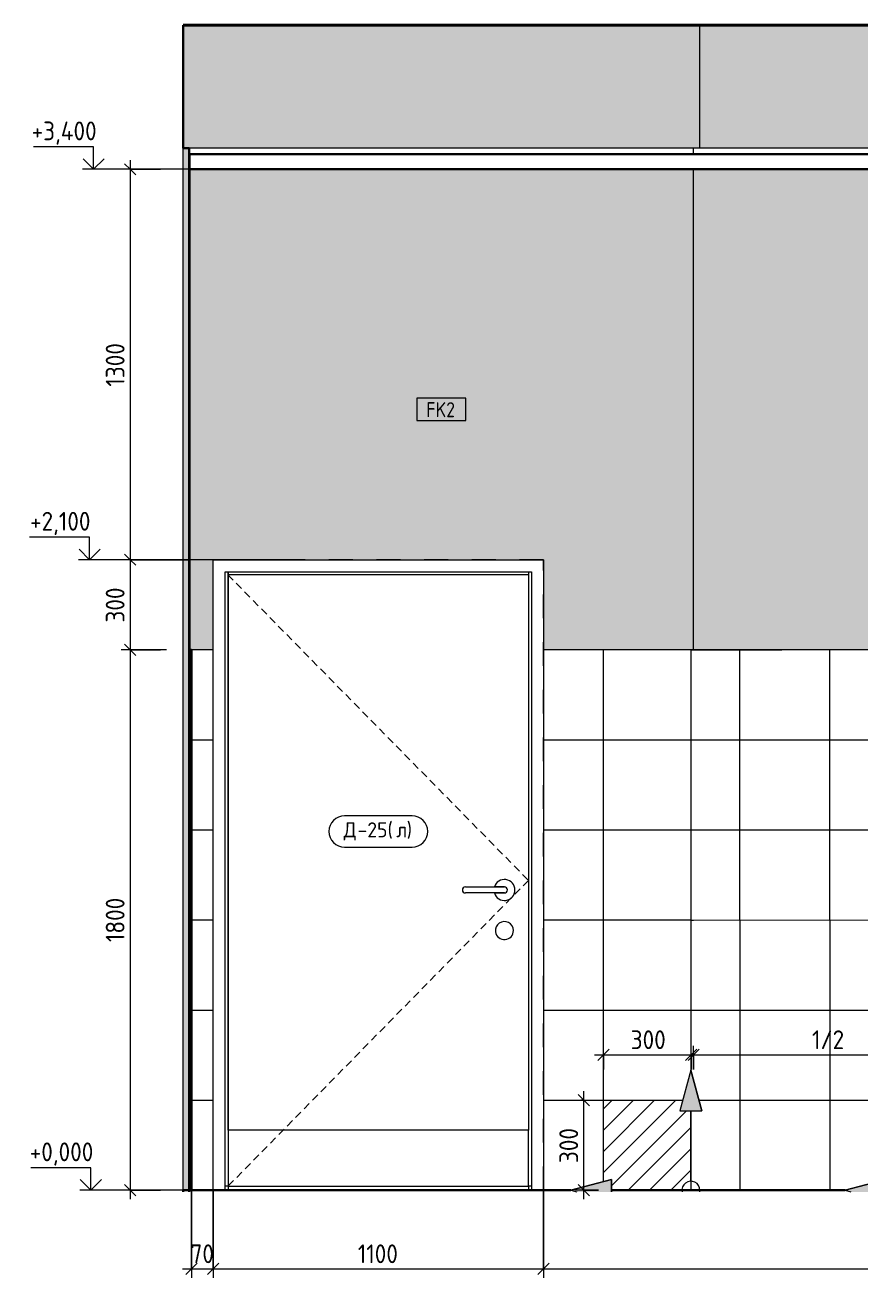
# Model space of a CAD drawing. Header units: millimetres. Extents: x 39286 to 136192, y -1987 to 27400.
# Drawn here: x 92008 to 94788, y -292 to 3880 of the extents above; entities that cross this region are included whole.
import ezdxf

# ---------------------------------------------------------------- set-up
doc = ezdxf.new("R2010")
doc.units = ezdxf.units.MM
doc.linetypes.add('200_ШТРИХ__ш1_п0_6_', pattern=[40, 25, -15])
doc.linetypes.add('Штрих', pattern=[158.75, 79.375, -79.375])
for name, color, linetype, lineweight in [('A-ANNO-DIMS', 7, 'Continuous', 9), ('A-ANNO-DIMS-25', 7, 'Continuous', 9), ('A-DETL', 7, 'Continuous', 9), ('A-DETL-GENF', 7, 'Continuous', 9), ('A-DOOR', 7, 'Continuous', 9), ('A-DOOR-3', 7, 'Штрих', 9), ('A-DOOR-4', 7, '200_ШТРИХ__ш1_п0_6_', 9), ('A-DOOR-FRAM-1', 7, 'Continuous', 9), ('A-DOOR-IDEN', 7, 'Continuous', 9), ('A-WALL', 7, 'Continuous', 9), ('A-WALL-IDEN', 7, 'Continuous', 9), ('A-WALL-PATT', 7, 'Continuous', 9), ('G-ANNO-DIMS', 7, 'Continuous', 9), ('G-ANNO-DIMS-1', 7, 'Continuous', 20), ('I-WALL', 7, 'Continuous', 9)]:
    doc.layers.add(name, color=color, linetype=linetype, lineweight=lineweight)
for name, color, linetype, lineweight, true_color in [('A-CLNG-FNSH-1', 7, 'Continuous', 30, 0x3c3c3c), ('A-DETL-GENF-2', 7, 'Continuous', 9, 0x004000), ('A-FLOR-1', 7, 'Continuous', 9, 0x787878), ('A-FLOR-FNSH-1', 7, 'Continuous', 40, 0x3c3c3c), ('A-FLOR-FNSH-2', 7, 'Continuous', 30, 0x3c3c3c), ('A-WALL-4', 7, 'Continuous', 30, 0x3c3c3c), ('A-WALL-FNSH-3', 7, 'Continuous', 30, 0x3c3c3c), ('I-WALL-1', 7, 'Continuous', 9, 0x787878)]:
    doc.layers.add(name, color=color, linetype=linetype, lineweight=lineweight, true_color=true_color)
doc.styles.add('GOST Common_5', font='GOST_Common.ttf', dxfattribs={"width": 0.9, "height": 50})
doc.styles.add('GOST Common_6', font='GOST_Common.ttf', dxfattribs={"height": 50})
doc.styles.add('ISOCPEUR_2', font='isocpeur.ttf', dxfattribs={"width": 0.9, "height": 62.5})
doc.dimstyles.new('ISO-2_5_0_9К_БОЛЬШОЙ', dxfattribs={"dimscale": 304.8, "dimtxt": 62.248823, "dimasz": 0.123031, "dimexe": 0.098425, "dimexo": 0.246063, "dimgap": 0, "dimtad": 1, "dimdec": 0, "dimrnd": 10, "dimzin": 0, "dimdsep": 46, "dimtxsty": 'ISOCPEUR_2', "dimblk1": 'OBLIQUE', "dimblk2": 'OBLIQUE', "dimsah": 1, "dimcen": 0.09, "dimdle": 0.098425, "dimazin": 0, "dimtfac": 1, "dimtdec": 4, "dimtix": 1, "dimtmove": 0, "dimatfit": 3, "dimfxl": 1, "dimtvp": 1, "dimtolj": 1, "dimtzin": 0, "dimarcsym": 2})
doc.dimstyles.new('ISO-2_5_0_9К_БОЛЬШОЙ_округление', dxfattribs={"dimscale": 304.8, "dimtxt": 62.248823, "dimasz": 0.123031, "dimexe": 0.098425, "dimexo": 0, "dimgap": 0, "dimtad": 1, "dimdec": 0, "dimrnd": 10, "dimzin": 0, "dimdsep": 46, "dimtxsty": 'ISOCPEUR_2', "dimblk1": 'OBLIQUE', "dimblk2": 'OBLIQUE', "dimsah": 1, "dimcen": 0.09, "dimdle": 0.098425, "dimazin": 0, "dimtfac": 1, "dimtdec": 4, "dimtix": 1, "dimtmove": 0, "dimatfit": 3, "dimfxl": 1, "dimtvp": 1, "dimtolj": 1, "dimtzin": 0, "dimarcsym": 2})
pattern_1 = [(90.034, (94688.5, -0.1), (-300, -0.178), []), (180.034, (94688.5, -0.1), (0.178, -300), [])]

# ---------------------------------------------------------------- blocks, each defined once
blk = doc.blocks.new('110_Дверь_СКБ_1Ст_Внутренняя1 - Д-12 EIW 1100x2100h_кладовые _все__ коридор _между помещениями блока столовой__ моечные _все_-32936079-Развертка 1_38-4')
at = {"layer": 'A-DOOR'}
for p, q in [((-19370, 2050), (-20370, 2050)), ((-20370, 200), (-20370, 2050)), ((-19370, 2050), (-19370, 200)), ((-19580, 1010), (-19450, 1010)), ((-19450, 1010), (-19483.5, 1010)), ((-19450, 990), (-19580, 990)), ((-19483.5, 990), (-19450, 990)), ((-19370, 200), (-20370, 200)), ((-20370, 200), (-20370, 14)), ((-19370, 14), (-19370, 200)), ((-20370, 14), (-19370, 14))]:
    blk.add_line(p, q, dxfattribs=at)
for centre, radius, start, end in [((-19580, 1000), 10, 90, 270), ((-19450, 1000), 35, 0, 163.3985), ((-19450, 1000), 10, 270, 90), ((-19450, 1000), 10, 270, 90), ((-19450, 1000), 35, 196.6015, 0), ((-19450, 865), 30, 0, 188.1699), ((-19450, 865), 30, 188.1699, 0)]:
    blk.add_arc(centre, radius, start, end, dxfattribs=at)
at = {"layer": 'A-DOOR-3'}
for p, q in [((-19320, 2100), (-20420, 2100)), ((-20420, 0), (-20420, 2100)), ((-19320, 2100), (-20420, 2100)), ((-20420, 0), (-20420, 2100)), ((-19320, 0), (-19320, 2100)), ((-19320, 0), (-19320, 2100))]:
    blk.add_line(p, q, dxfattribs=at)
at = {"layer": 'A-DOOR-4'}
for p, q in [((-20371.4, 2050), (-19370, 1032)), ((-19370, 1032), (-19423.4, 977.6)), ((-19427.2, 973.8), (-20370, 14))]:
    blk.add_line(p, q, dxfattribs=at)
at = {"layer": 'A-DOOR-FRAM-1'}
for p, q in [((-20380, 0), (-20380, 2060)), ((-20380, 2060), (-19360, 2060)), ((-20370, 2050), (-20370, 2060)), ((-20370, 2060), (-20370, 200)), ((-19370, 2050), (-20370, 2050)), ((-19370, 2060), (-19370, 2050)), ((-19370, 2060), (-19370, 200)), ((-19360, 2060), (-19360, 0)), ((-20370, 14), (-20380, 14)), ((-20370, 14), (-20370, 0)), ((-19370, 14), (-19370, 0)), ((-19360, 14), (-19370, 14))]:
    blk.add_line(p, q, dxfattribs=at)
blk = doc.blocks.new('Начало раскладки_красным - Начало раскладки_красным-26110621-Развертка 1_38-4')
at = {"layer": 'A-DETL-GENF'}
for points in [[(-17952.1, 265), (-17879.7, 265), (-17916, 400.2)], [(-18180.5, -5.3), (-18180.5, 36.3), (-18315.4, -0.1), (-18296.1, -5.3)], [(-17651, -5.3), (-17537, -5.3), (-17515.7, 0.5), (-17651, 36.6), (-17651, -0.1)]]:
    blk.add_hatch(color=256, dxfattribs=at).paths.add_polyline_path(points)
for p, q in [((-17916, 400.2), (-17952.1, 265)), ((-17916, 400.2), (-17952.1, 265)), ((-17879.7, 265), (-17916, 400.2)), ((-17916, 400.2), (-17879.7, 265)), ((-17952.1, 265), (-17879.7, 265)), ((-17952.1, 265), (-17879.7, 265)), ((-17915.8, 30.2), (-17915.9, 265)), ((-18180.5, 36.3), (-18315.7, 0)), ((-18315.7, 0), (-18180.5, 36.3)), ((-18180.5, -5.3), (-18180.5, 36.3)), ((-18180.5, 36.3), (-18180.5, -5.3)), ((-17945.7, 0.2), (-18180.5, 0.1)), ((-17885.7, 0.3), (-17651, 0.4)), ((-17515.7, 0.5), (-17651, 36.6)), ((-17651, 36.6), (-17651, -5.3)), ((-17515.7, 0.5), (-17651, 36.6)), ((-17651, 36.6), (-17651, -5.3)), ((-17537, -5.3), (-17515.7, 0.5)), ((-17515.7, 0.5), (-17537, -5.3)), ((-18315.7, 0), (-18296.1, -5.3)), ((-18315.7, 0), (-18296.1, -5.3))]:
    blk.add_line(p, q, dxfattribs=at)
for start, end in [(0.0336, 190.5827), (349.1015, 0.0336)]:
    blk.add_arc((-17915.7, 0.2), 30, start, end, dxfattribs=at)
blk = doc.blocks.new('Начало раскладки_красным - Начало раскладки_красным-26104805-Развертка 1_38-4')
at = {"layer": 'A-DETL-GENF'}
for points in [[(-18865.4, 265), (-18792.9, 265), (-18829.2, 400.2), (-18856, 300)], [(-19093.8, -5.3), (-19093.8, 36.3), (-19228.6, -0.1), (-19209.4, -5.3)]]:
    blk.add_hatch(color=256, dxfattribs=at).paths.add_polyline_path(points)
for p, q in [((-18829.2, 400.2), (-18865.4, 265)), ((-18829.2, 400.2), (-18865.4, 265)), ((-18792.9, 265), (-18829.2, 400.2)), ((-18829.2, 400.2), (-18792.9, 265)), ((-18865.4, 265), (-18792.9, 265)), ((-18865.4, 265), (-18792.9, 265)), ((-18829, 30.2), (-18829.2, 265)), ((-19093.8, 36.3), (-19229, 0)), ((-19229, 0), (-19093.8, 36.3)), ((-19093.8, -5.3), (-19093.8, 36.3)), ((-19093.8, 36.3), (-19093.8, -5.3)), ((-18859, 0.2), (-19093.8, 0.1)), ((-19229, 0), (-19209.4, -5.3)), ((-19229, 0), (-19209.4, -5.3))]:
    blk.add_line(p, q, dxfattribs=at)
for start, end in [(0.0336, 190.5827), (349.1015, 0.0336)]:
    blk.add_arc((-18829, 0.2), 30, start, end, dxfattribs=at)
blk = doc.blocks.new('Высотные отметки - Стрелка_Верх-17668718-Развертка 1_38-4')
at = {"layer": 'G-ANNO-DIMS'}
for p, q in [((-20818, 3475), (-21018, 3475)), ((-20818, 3400), (-20818, 3475)), ((-20780.1, 3400), (-20855.1, 3400))]:
    blk.add_line(p, q, dxfattribs=at)
at = {"layer": 'G-ANNO-DIMS-1'}
for q in [(-20853.3, 3435.4), (-20782.6, 3435.4)]:
    blk.add_line((-20818, 3400), q, dxfattribs=at)
blk = doc.blocks.new('DIMBLOCK37-Развертка 1_38-4')
at = {"layer": 'A-ANNO-DIMS-25'}
for p, q in [((92358.3, 3430), (92358.3, 2100)), ((92480.2, 3400), (92328.3, 3400)), ((92358.3, 3400), (92459.2, 3400)), ((92559.2, 2100), (92328.3, 2100)), ((92358.3, 2100), (92559.2, 2100))]:
    blk.add_line(p, q, dxfattribs=at)
at = {"layer": 'A-ANNO-DIMS-25', "lineweight": 20}
for p, q in [((92358.3, 3400), (92339.5, 3418.8)), ((92358.3, 3400), (92377, 3381.2)), ((92358.3, 2100), (92339.5, 2118.7)), ((92358.3, 2100), (92377, 2081.2))]:
    blk.add_line(p, q, dxfattribs=at)
at = {"layer": 'A-ANNO-DIMS-25', "color": 0, "insert": (92276.6, 2676.4), "char_height": 62.5, "width": 176.691, "attachment_point": 1, "rotation": 90, "line_spacing_factor": 1.149209, "style": 'ISOCPEUR_2'}
blk.add_mtext('1300', dxfattribs=at)
blk = doc.blocks.new('_Oblique')
at = {"color": 0, "linetype": 'ByBlock', "lineweight": -2}
blk.add_line((-0.5, -0.5), (0.5, 0.5), dxfattribs=at)
blk = doc.blocks.new('DIMBLOCK38-Развертка 1_38-4')
at = {"layer": 'A-ANNO-DIMS-25'}
for p, q in [((92559.2, 2100), (92328.3, 2100)), ((92358.3, 2100), (92358.3, 1800)), ((92358.3, 2100), (92559.2, 2100)), ((92479.2, 1800), (92328.3, 1800)), ((92358.3, 1800), (92459.2, 1800))]:
    blk.add_line(p, q, dxfattribs=at)
at = {"layer": 'A-ANNO-DIMS-25', "lineweight": 20}
for p, q in [((92358.3, 2100), (92339.5, 2118.7)), ((92358.3, 2100), (92377, 2081.2)), ((92358.3, 1800), (92339.5, 1818.8)), ((92358.3, 1800), (92377, 1781.2))]:
    blk.add_line(p, q, dxfattribs=at)
at = {"layer": 'A-ANNO-DIMS-25', "color": 0, "insert": (92276.6, 1890.7), "char_height": 62.5, "width": 142.215, "attachment_point": 1, "rotation": 90, "line_spacing_factor": 1.149209, "style": 'ISOCPEUR_2'}
blk.add_mtext('300', dxfattribs=at)
blk = doc.blocks.new('DIMBLOCK39-Развертка 1_38-4')
at = {"layer": 'A-ANNO-DIMS-25'}
for p, q in [((92479.2, 1800), (92328.3, 1800)), ((92358.3, 1800), (92358.3, -30)), ((92358.3, 1800), (92459.2, 1800)), ((92479.2, 0), (92328.3, 0)), ((92358.3, 0), (92459.2, 0))]:
    blk.add_line(p, q, dxfattribs=at)
at = {"layer": 'A-ANNO-DIMS-25', "lineweight": 20}
for p, q in [((92358.3, 1800), (92339.5, 1818.8)), ((92358.3, 1800), (92377, 1781.2)), ((92358.3, 0), (92339.5, 18.8)), ((92358.3, 0), (92377, -18.8))]:
    blk.add_line(p, q, dxfattribs=at)
at = {"layer": 'A-ANNO-DIMS-25', "color": 0, "insert": (92276.6, 826.4), "char_height": 62.5, "width": 176.691, "attachment_point": 1, "rotation": 90, "line_spacing_factor": 1.149209, "style": 'ISOCPEUR_2'}
blk.add_mtext('1800', dxfattribs=at)
blk = doc.blocks.new('М_двери - Типоразмер_рамка-25223575-Развертка 1_38-4')
at = {"layer": 'A-DOOR-IDEN'}
for p, q in [((-19757.6, 1247), (-19982.4, 1247)), ((-19982.4, 1143), (-19757.6, 1143))]:
    blk.add_line(p, q, dxfattribs=at)
for centre, start, end in [((-19982.4, 1195), 90, 270), ((-19757.6, 1195), 270, 90)]:
    blk.add_arc(centre, 52, start, end, dxfattribs=at)
blk = doc.blocks.new('М_стена_0001 - Типоразмер_без рамки-25382661-Развертка 1_38-4')
at = {"layer": 'A-WALL-IDEN'}
for p, q in [((-19578.6, 2638.1), (-19741.8, 2638.1)), ((-19741.8, 2638.1), (-19741.8, 2563.1)), ((-19578.6, 2563.1), (-19578.6, 2638.1)), ((-19741.8, 2563.1), (-19578.6, 2563.1))]:
    blk.add_line(p, q, dxfattribs=at)
blk = doc.blocks.new('DIMBLOCK40-Развертка 1_38-4')
at = {"layer": 'A-ANNO-DIMS-25'}
for p, q in [((92562.2, 0), (92562.2, -291.9)), ((92562.2, -261.9), (92562.2, 0)), ((92634.2, 0), (92634.2, -291.9)), ((92634.2, -261.9), (92634.2, 0)), ((92532.2, -261.9), (92634.2, -261.9))]:
    blk.add_line(p, q, dxfattribs=at)
at = {"layer": 'A-ANNO-DIMS-25', "lineweight": 20}
for p, q in [((92562.2, -261.9), (92581, -243.2)), ((92634.2, -261.9), (92653, -243.2)), ((92562.2, -261.9), (92543.5, -280.7)), ((92634.2, -261.9), (92615.5, -280.7))]:
    blk.add_line(p, q, dxfattribs=at)
at = {"layer": 'A-ANNO-DIMS-25', "color": 0, "insert": (92558.7, -180.3), "char_height": 62.5, "width": 94.81, "attachment_point": 1, "line_spacing_factor": 1.149209, "style": 'ISOCPEUR_2'}
blk.add_mtext('70', dxfattribs=at)
blk = doc.blocks.new('DIMBLOCK41-Развертка 1_38-4')
at = {"layer": 'A-ANNO-DIMS-25'}
for p, q in [((93734.2, 0), (93734.2, -291.9)), ((93734.2, -261.9), (93734.2, 0)), ((92634.2, 0), (92634.2, -291.9)), ((92634.2, -261.9), (92634.2, 0)), ((92634.2, -261.9), (93734.2, -261.9))]:
    blk.add_line(p, q, dxfattribs=at)
at = {"layer": 'A-ANNO-DIMS-25', "lineweight": 20}
for p, q in [((92634.2, -261.9), (92653, -243.2)), ((93734.2, -261.9), (93753, -243.2)), ((92634.2, -261.9), (92615.5, -280.7)), ((93734.2, -261.9), (93715.5, -280.7))]:
    blk.add_line(p, q, dxfattribs=at)
at = {"layer": 'A-ANNO-DIMS-25', "color": 0, "insert": (93116, -180.3), "char_height": 62.5, "width": 163.762, "attachment_point": 1, "line_spacing_factor": 1.149209, "style": 'ISOCPEUR_2'}
blk.add_mtext('1100', dxfattribs=at)
blk = doc.blocks.new('DIMBLOCK42-Развертка 1_38-4')
at = {"layer": 'A-ANNO-DIMS-25'}
for p, q in [((93734.2, 0), (93734.2, -291.9)), ((93734.2, -261.9), (93734.2, 0)), ((96050.5, 0), (96050.5, -291.9)), ((96050.5, -261.9), (96050.5, 0)), ((93734.2, -261.9), (96080.5, -261.9))]:
    blk.add_line(p, q, dxfattribs=at)
at = {"layer": 'A-ANNO-DIMS-25', "lineweight": 20}
for p, q in [((93734.2, -261.9), (93753, -243.2)), ((96050.5, -261.9), (96069.2, -243.2)), ((93734.2, -261.9), (93715.5, -280.7)), ((96050.5, -261.9), (96031.7, -280.7))]:
    blk.add_line(p, q, dxfattribs=at)
at = {"layer": 'A-ANNO-DIMS-25', "color": 0, "insert": (94813.3, -180.3), "char_height": 62.5, "width": 189.619, "attachment_point": 1, "line_spacing_factor": 1.149209, "style": 'ISOCPEUR_2'}
blk.add_mtext('2320', dxfattribs=at)
blk = doc.blocks.new('DIMBLOCK43-Развертка 1_38-4')
at = {"layer": 'A-ANNO-DIMS-25'}
for p, q in [((94226.2, 402.5), (94226.2, 481)), ((95138.4, 340), (95138.4, 481)), ((94196.2, 451), (95138.4, 451)), ((94226.2, 451), (94226.2, 402.5)), ((95138.4, 451), (95138.4, 340))]:
    blk.add_line(p, q, dxfattribs=at)
at = {"layer": 'A-ANNO-DIMS-25', "lineweight": 20}
for p, q in [((94226.2, 451), (94245, 469.7)), ((95138.4, 451), (95157.1, 469.7)), ((94226.2, 451), (94207.5, 432.2)), ((95138.4, 451), (95119.6, 432.2))]:
    blk.add_line(p, q, dxfattribs=at)
at = {"layer": 'A-ANNO-DIMS-25', "color": 0, "insert": (94628.4, 532.6), "char_height": 62.5, "width": 129.286, "attachment_point": 1, "line_spacing_factor": 1.149209, "style": 'ISOCPEUR_2'}
blk.add_mtext('1/2', dxfattribs=at)
blk = doc.blocks.new('DIMBLOCK47-Развертка 1_38-4')
at = {"layer": 'A-ANNO-DIMS-25'}
for p, q in [((93933.7, 402.5), (93933.7, 481)), ((94234.2, 402.5), (94234.2, 481)), ((93903.7, 451), (94264.2, 451)), ((93933.7, 451), (93933.7, 402.5)), ((94234.2, 451), (94234.2, 402.5))]:
    blk.add_line(p, q, dxfattribs=at)
at = {"layer": 'A-ANNO-DIMS-25', "lineweight": 20}
for p, q in [((93933.7, 451), (93952.5, 469.7)), ((94234.2, 451), (94253, 469.7)), ((93933.7, 451), (93915, 432.2)), ((94234.2, 451), (94215.5, 432.2))]:
    blk.add_line(p, q, dxfattribs=at)
at = {"layer": 'A-ANNO-DIMS-25', "color": 0, "insert": (94024.7, 532.6), "char_height": 62.5, "width": 142.215, "attachment_point": 1, "line_spacing_factor": 1.149209, "style": 'ISOCPEUR_2'}
blk.add_mtext('300', dxfattribs=at)
blk = doc.blocks.new('DIMBLOCK48-Развертка 1_38-4')
at = {"layer": 'A-ANNO-DIMS-25', "lineweight": 20}
for p, q in [((93868.7, 300), (93849.9, 318.8)), ((93868.7, 300), (93887.4, 281.3)), ((93868.7, 0), (93849.9, 18.8)), ((93868.7, 0), (93887.4, -18.8))]:
    blk.add_line(p, q, dxfattribs=at)
at = {"layer": 'A-ANNO-DIMS-25'}
for p, q in [((93858.7, 300), (93898.7, 300)), ((93868.7, 300), (93858.7, 300)), ((93868.7, -30), (93868.7, 330)), ((93917.2, 0), (93838.7, 0)), ((93868.7, 0), (93917.2, 0))]:
    blk.add_line(p, q, dxfattribs=at)
at = {"layer": 'A-ANNO-DIMS-25', "color": 0, "insert": (93787, 90.7), "char_height": 62.5, "width": 142.215, "attachment_point": 1, "rotation": 90, "line_spacing_factor": 1.149209, "style": 'ISOCPEUR_2'}
blk.add_mtext('300', dxfattribs=at)

msp = doc.modelspace()

# ---------------------------------------------------------------- hatches: boundary and pattern name
at = {"layer": 'A-DETL-GENF-2'}
h = msp.add_hatch(dxfattribs=at)
h.set_pattern_fill('FP_39', color=256, style=0, pattern_type=2)
h.set_pattern_definition([(45, (94228.574, 0), (-35.3553, 35.3553), [])])
h.paths.add_polyline_path([(94223.9, 0), (94225.2, 0), (94225.2, 265), (94188.9, 265), (94198.2, 300), (93933.7, 300), (93933.7, 29.1), (93960.5, 36.3), (93960.5, 0), (94188.9, 0)])
at = {"layer": 'A-FLOR-1'}
h = msp.add_hatch(dxfattribs=at)
h.set_pattern_fill('FP_33', color=256, style=0, pattern_type=2)
h.set_pattern_definition([(45, (94228.574, 0), (-14.25598, 14.25598), []), (45, (94242.831, 0), (-14.25598, 14.25598), [25.202, -5.04, 0.8382, -4.202])])
h.paths.add_polyline_path([(100718, 3880), (100754.8, 3880), (100754.8, 3880.4), (92534, 3880.4), (92534, 3880), (99727.2, 3880)])
at = {"layer": 'A-WALL-PATT'}
for points in [[(92634.2, 1800), (92634.2, 2100), (93734.2, 2100), (93734.2, 1800), (94233.2, 1800), (94233.2, 3400), (92555.2, 3400), (92555.2, 1800), (92622.8, 1800)], [(97150.5, 1800), (97229.5, 1800), (97229.5, 3400), (94233.2, 3400), (94233.2, 1800), (96050.5, 1800), (96050.5, 2100), (97150.5, 2100), (97150.5, 1937.6)]]:
    msp.add_hatch(color=256, dxfattribs=at).paths.add_polyline_path(points)
h = msp.add_hatch(dxfattribs=at)
h.set_pattern_fill('FP_38', color=256, style=0, pattern_type=2)
h.set_pattern_definition([(90, (93033.75, 600), (-300, 2e-14), []), (180, (93033.75, 600), (-4e-14, -300), [])])
h.paths.add_polyline_path([(92562.2, 0), (92634.2, 0), (92634.2, 1800), (92562.2, 1800), (92562.2, 13.1)])
h.paths.add_polyline_path([(94226.2, 0), (94226.2, 265), (94225.2, 265), (94225.2, 0)])
h.paths.add_polyline_path([(93734.2, 0), (93825.2, 0), (93933.7, 29.1), (93933.7, 300), (94198.2, 300), (94225, 400.2), (94226.2, 395.6), (94226.2, 1800), (93734.2, 1800), (93734.2, 480.5)])
h = msp.add_hatch(dxfattribs=at)
h.set_pattern_fill('FP_35', color=256, style=0, pattern_type=2)
h.set_pattern_definition(pattern_1)
h.paths.add_polyline_path([(94234.2, 0), (94234.2, 265), (94226.2, 265), (94226.2, 0)])
h.paths.add_polyline_path([(94234.2, 365.9), (94234.2, 1800), (94226.2, 1800), (94226.2, 395.6)])
h = msp.add_hatch(dxfattribs=at)
h.set_pattern_fill('FP_35', color=256, style=0, pattern_type=2)
h.set_pattern_definition(pattern_1)
h.paths.add_polyline_path([(94234.2, 0), (94738.5, 0), (94873.7, 36.3), (94873.8, 0), (95403.3, 0), (95403.3, 36.6), (95538.5, 0.5), (95536.8, 0), (96050.5, 0), (96050.5, 1800), (94234.2, 1800), (94234.2, 365.9), (94261.3, 265), (94234.2, 265)])
h.paths.add_polyline_path([(97150.5, 0), (97222.5, 0), (97222.5, 265), (97185.1, 265), (97221.2, 400.2), (97222.5, 395.6), (97222.5, 1800), (97150.5, 1800), (97150.5, 966.2)])
h.paths.add_polyline_path([(95102.1, 265), (95138.3, 400.2), (95174.6, 265)])
at = {"layer": 'I-WALL'}
for points in [[(93561.6, 3470), (94254.2, 3470), (94254.2, 3880), (92534.2, 3880), (92534.2, 3470), (92820.9, 3470)], [(95113.6, 3470), (97250.5, 3470), (97250.5, 3880), (94254.2, 3880), (94254.2, 3470), (94850.8, 3470)]]:
    msp.add_hatch(color=256, dxfattribs=at).paths.add_polyline_path(points)
at = {"layer": 'I-WALL-1'}
h = msp.add_hatch(dxfattribs=at)
h.set_pattern_fill('FP_34', color=256, style=0, pattern_type=2)
h.set_pattern_definition([(0, (94228.574, 0), (30.48, 7.62), [2.515, -20.345, 2.515, -20.345, -121.92]), (0, (94228.574, 0), (30.48, 7.62), [-45.72, 2.515, -43.205, 2.515, -20.345, -53.34]), (0, (94228.574, 0), (30.48, 7.62), [-114.3, 2.515, -12.725, 2.515, -35.585]), (120, (94240.004, 3.81), (-21.839114, 22.586454), [2.515, -20.345, 2.515, -20.345, -121.92]), (120, (94240.004, 3.81), (-21.839114, 22.586454), [-45.72, 2.515, -43.205, 2.515, -20.345, -53.34]), (120, (94240.004, 3.81), (-21.839114, 22.586454), [-114.3, 2.515, -12.725, 2.515, -35.585]), (240, (94243.814, 19.05), (-8.640886, -30.206454), [2.515, -20.345, 2.515, -20.345, -121.92]), (240, (94243.814, 19.05), (-8.640886, -30.206454), [-45.72, 2.515, -43.205, 2.515, -20.345, -53.34]), (240, (94243.814, 19.05), (-8.640886, -30.206454), [-114.3, 2.515, -12.725, 2.515, -35.585])])
h.paths.add_polyline_path([(92534.2, 0), (92554.2, 0), (92554.2, 3470), (92534.2, 3470), (92534.2, 18.2)])
h = msp.add_hatch(dxfattribs=at)
h.set_pattern_fill('FP_32', color=256, style=0, pattern_type=2)
h.set_pattern_definition([(135, (94228.574, 0), (-17.67767, -17.67767), [])])
h.paths.add_polyline_path([(92534, -0.1), (92534.2, 0), (92534, 0)])

# ---------------------------------------------------------------- linework, layer by layer
at = {"layer": 'A-CLNG-FNSH-1'}
for p, q in [((100733.2, 3450), (92555.2, 3450)), ((92555.2, 3450), (92555.2, 3400)), ((100733.3, 3401), (92555.2, 3401)), ((92555.2, 3400), (100733.3, 3400))]:
    msp.add_line(p, q, dxfattribs=at)
at = {"layer": 'A-DETL'}
for p, q in [((93933.7, 300), (94198.2, 300)), ((93933.7, 29.1), (93933.7, 300)), ((94225.2, 265), (94225.2, 0)), ((94225.2, 0), (93960.5, 0))]:
    msp.add_line(p, q, dxfattribs=at)
at = {"layer": 'A-FLOR-FNSH-1'}
msp.add_line((92534, 3880), (100754.8, 3880), dxfattribs=at)
at = {"layer": 'A-FLOR-FNSH-2'}
for p, q in [((92554.2, 0), (92554.2, -5.3)), ((93825.2, 0), (92562.2, 0)), ((94738.5, 0), (93960.5, 0)), ((93825.6, -0.1), (92534, -0.1)), ((94738.9, -0.1), (93960.5, -0.1))]:
    msp.add_line(p, q, dxfattribs=at)
at = {"layer": 'A-WALL'}
for p, q in [((92534.2, 0), (92534.2, 3470)), ((92554.2, 1800), (92555.2, 1800))]:
    msp.add_line(p, q, dxfattribs=at)
at = {"layer": 'A-WALL-4'}
for p, q in [((92534.2, 3470), (92534.2, 3880.4)), ((92554.2, 3470), (92534.2, 3470)), ((92554.2, 3400), (92554.2, 3470)), ((92534.2, 0), (92554.2, 0)), ((92534.2, -5.3), (92534.2, 0))]:
    msp.add_line(p, q, dxfattribs=at)
at = {"layer": 'A-WALL-FNSH-3'}
for p, q in [((92555.2, 3400), (92554.2, 3400)), ((92554.2, 3400), (92554.2, 0)), ((92555.2, 1800), (92555.2, 3400)), ((92562.2, 1800), (92555.2, 1800)), ((92562.2, 0), (92562.2, 1800)), ((92554.2, 0), (92562.2, 0))]:
    msp.add_line(p, q, dxfattribs=at)
at = {"layer": 'G-ANNO-DIMS'}
for p, q in [((92328.1, 3400), (92236.3, 3400)), ((92881.3, 3400), (92328.1, 3400)), ((92418.8, 2100), (92222.8, 2100)), ((92921.1, 2100), (92418.8, 2100)), ((92325.2, 0), (92227.1, 0)), ((92906.5, 0), (92325.2, 0))]:
    msp.add_line(p, q, dxfattribs=at)
at = {"layer": 'I-WALL'}
for p, q in [((94254.2, 3880), (94254.2, 3470)), ((100734.2, 3470), (92554.2, 3470)), ((94234.2, 3450), (94234.2, 3470)), ((94233.2, 3400), (94233.2, 1800)), ((92634.2, 2100), (93734.2, 2100)), ((92634.2, 0), (92634.2, 2100)), ((93734.2, 2100), (93734.2, 0)), ((92634.2, 1800), (92562.2, 1800)), ((96050.5, 1800), (93734.2, 1800)), ((94226.2, 395.6), (94226.2, 1800)), ((94226.2, 0), (94226.2, 265))]:
    msp.add_line(p, q, dxfattribs=at)

# ---------------------------------------------------------------- block references
at = {"layer": 'A-DETL-GENF'}
for name in ['Начало раскладки_красным - Начало раскладки_красным-26104805-Развертка 1_38-4', 'Начало раскладки_красным - Начало раскладки_красным-26110621-Развертка 1_38-4']:
    msp.add_blockref(name, (113054.2, 0), dxfattribs=at)
at = {"layer": 'A-DOOR'}
msp.add_blockref('110_Дверь_СКБ_1Ст_Внутренняя1 - Д-12 EIW 1100x2100h_кладовые _все__ коридор _между помещениями блока столовой__ моечные _все_-32936079-Развертка 1_38-4', (113054.2, 0), dxfattribs=at)
at = {"layer": 'A-DOOR-IDEN'}
msp.add_blockref('М_двери - Типоразмер_рамка-25223575-Развертка 1_38-4', (113054.2, 0), dxfattribs=at)
at = {"layer": 'A-WALL-IDEN'}
msp.add_blockref('М_стена_0001 - Типоразмер_без рамки-25382661-Развертка 1_38-4', (113054.2, 0), dxfattribs=at)
at = {"layer": 'G-ANNO-DIMS'}
for p in [(113054.2, 0), (113040.8, -1300), (113045.1, -3400)]:
    msp.add_blockref('Высотные отметки - Стрелка_Верх-17668718-Развертка 1_38-4', p, dxfattribs=at)

# ---------------------------------------------------------------- texts
at = {"layer": 'A-DOOR-IDEN', "char_height": 50, "attachment_point": 1, "style": 'GOST Common_6'}
for s, insert, width in [('\\fGOST Common|b0|i0|c204|p34|;Д', (93068.7, 1225.3), 56.118), ('-25(', (93115, 1225.3), 156.329), ('\\fGOST Common|b0|i0|c204|p34|;л', (93244, 1225.3), 42.089), ('\\fGOST Common|b0|i0|c204|p34|;)', (93278.7, 1225.3), 24.051)]:
    msp.add_mtext(s, dxfattribs=dict(at, insert=insert, width=width))
at = {"layer": 'A-WALL-IDEN', "insert": (93344, 2624.5), "char_height": 50, "width": 124.462, "attachment_point": 1, "style": 'GOST Common_5'}
msp.add_mtext('FK2', dxfattribs=at)

# ---------------------------------------------------------------- dimensions: what is measured, and where the dimension line sits
at = {"layer": 'A-ANNO-DIMS'}
for base, p1, p2, override, picture, middle in [((92358.3, 1800), (92634.2, 2100), (92554.2, 1800), {"dimpost": '<>', "dimfxl": 310.483473}, 'DIMBLOCK38-Развертка 1_38-4', (92327, 1950)), ((93868.7, 300), (93842.2, 0), (93933.7, 300), {"dimpost": '<>', "dimfxl": 313.66525}, 'DIMBLOCK48-Развертка 1_38-4', (93837.4, 150))]:
    dim = msp.add_linear_dim(base=base, p1=p1, p2=p2, angle=90, dimstyle='ISO-2_5_0_9К_БОЛЬШОЙ', override=override, dxfattribs=at)
    dim.commit()
    dim.dimension.update_dxf_attribs({"geometry": picture, "text_midpoint": middle})
for base, p1, p2, dimstyle, override, picture, middle in [((94234.2490576, 450.9547406), (93933.7490576, 477.4712449), (94234.2490576, 477.4712449), 'ISO-2_5_0_9К_БОЛЬШОЙ', {"dimpost": '<>', "dimfxl": 300.5}, 'DIMBLOCK47-Развертка 1_38-4', (94083.9990576, 482.2047406)), ((92634.2, -261.9), (92562.2, 0), (92634.2, 0), 'ISO-2_5_0_9К_БОЛЬШОЙ_округление', {"dimpost": '<>', "dimfxl": 71.999918}, 'DIMBLOCK40-Развертка 1_38-4', (92598.2, -230.7)), ((93734.2, -261.9), (92634.2, 0), (93734.2, 0), 'ISO-2_5_0_9К_БОЛЬШОЙ_округление', {"dimpost": '<>', "dimfxl": 1100}, 'DIMBLOCK41-Развертка 1_38-4', (93184.2, -230.7)), ((96050.5, -261.9), (93734.2, 0), (96050.5, 0), 'ISO-2_5_0_9К_БОЛЬШОЙ_округление', {"dimpost": '<>', "dimfxl": 2316.207105}, 'DIMBLOCK42-Развертка 1_38-4', (94892.4, -230.7))]:
    dim = msp.add_linear_dim(base=base, p1=p1, p2=p2, dimstyle=dimstyle, override=override, dxfattribs=at)
    dim.commit()
    dim.dimension.update_dxf_attribs({"geometry": picture, "text_midpoint": middle})
dim = msp.add_linear_dim(base=(95138.4, 451), p1=(94226.2, 477.5), p2=(95138.4, 265), text='1/2', dimstyle='ISO-2_5_0_9К_БОЛЬШОЙ', override={"dimpost": '<>', "dimfxl": 936.522716}, dxfattribs=at)
dim.commit()
dim.dimension.update_dxf_attribs({"geometry": 'DIMBLOCK43-Развертка 1_38-4', "text_midpoint": (94682.3, 482.2)})

# ---------------------------------------------------------------- next in the draw order: texts
at = {"layer": 'G-ANNO-DIMS', "char_height": 62.5, "attachment_point": 1, "line_spacing_factor": 1.149209, "style": 'ISOCPEUR_2', "bg_fill": 3, "box_fill_scale": 1.25, "bg_fill_color": 256, "bg_fill_true_color": 13158600, "bg_fill_transparency": 0}
for s, insert, width in [('+3,400', (92029.8, 3559.2), 261.428), ('+2,100', (92024.5, 2259.2), 242.008), ('+0,000', (92023.5, 159.2), 254.705)]:
    msp.add_mtext(s, dxfattribs=dict(at, insert=insert, width=width))

# ---------------------------------------------------------------- next in the draw order: dimensions: what is measured, and where the dimension line sits
at = {"layer": 'A-ANNO-DIMS'}
for base, p1, p2, override, picture, middle in [((92358.3, 2100), (92555.2, 3400), (92634.2, 2100), {"dimpost": '<>', "dimfxl": 1302.398168}, 'DIMBLOCK37-Развертка 1_38-4', (92327, 2750)), ((92358.3, 0), (92554.2, 1800), (92554.2, 0), {"dimpost": '<>', "dimfxl": 1800}, 'DIMBLOCK39-Развертка 1_38-4', (92327, 900))]:
    dim = msp.add_linear_dim(base=base, p1=p1, p2=p2, angle=90, dimstyle='ISO-2_5_0_9К_БОЛЬШОЙ', override=override, dxfattribs=at)
    dim.commit()
    dim.dimension.update_dxf_attribs({"geometry": picture, "text_midpoint": middle})

doc.saveas('drawing.dxf')
